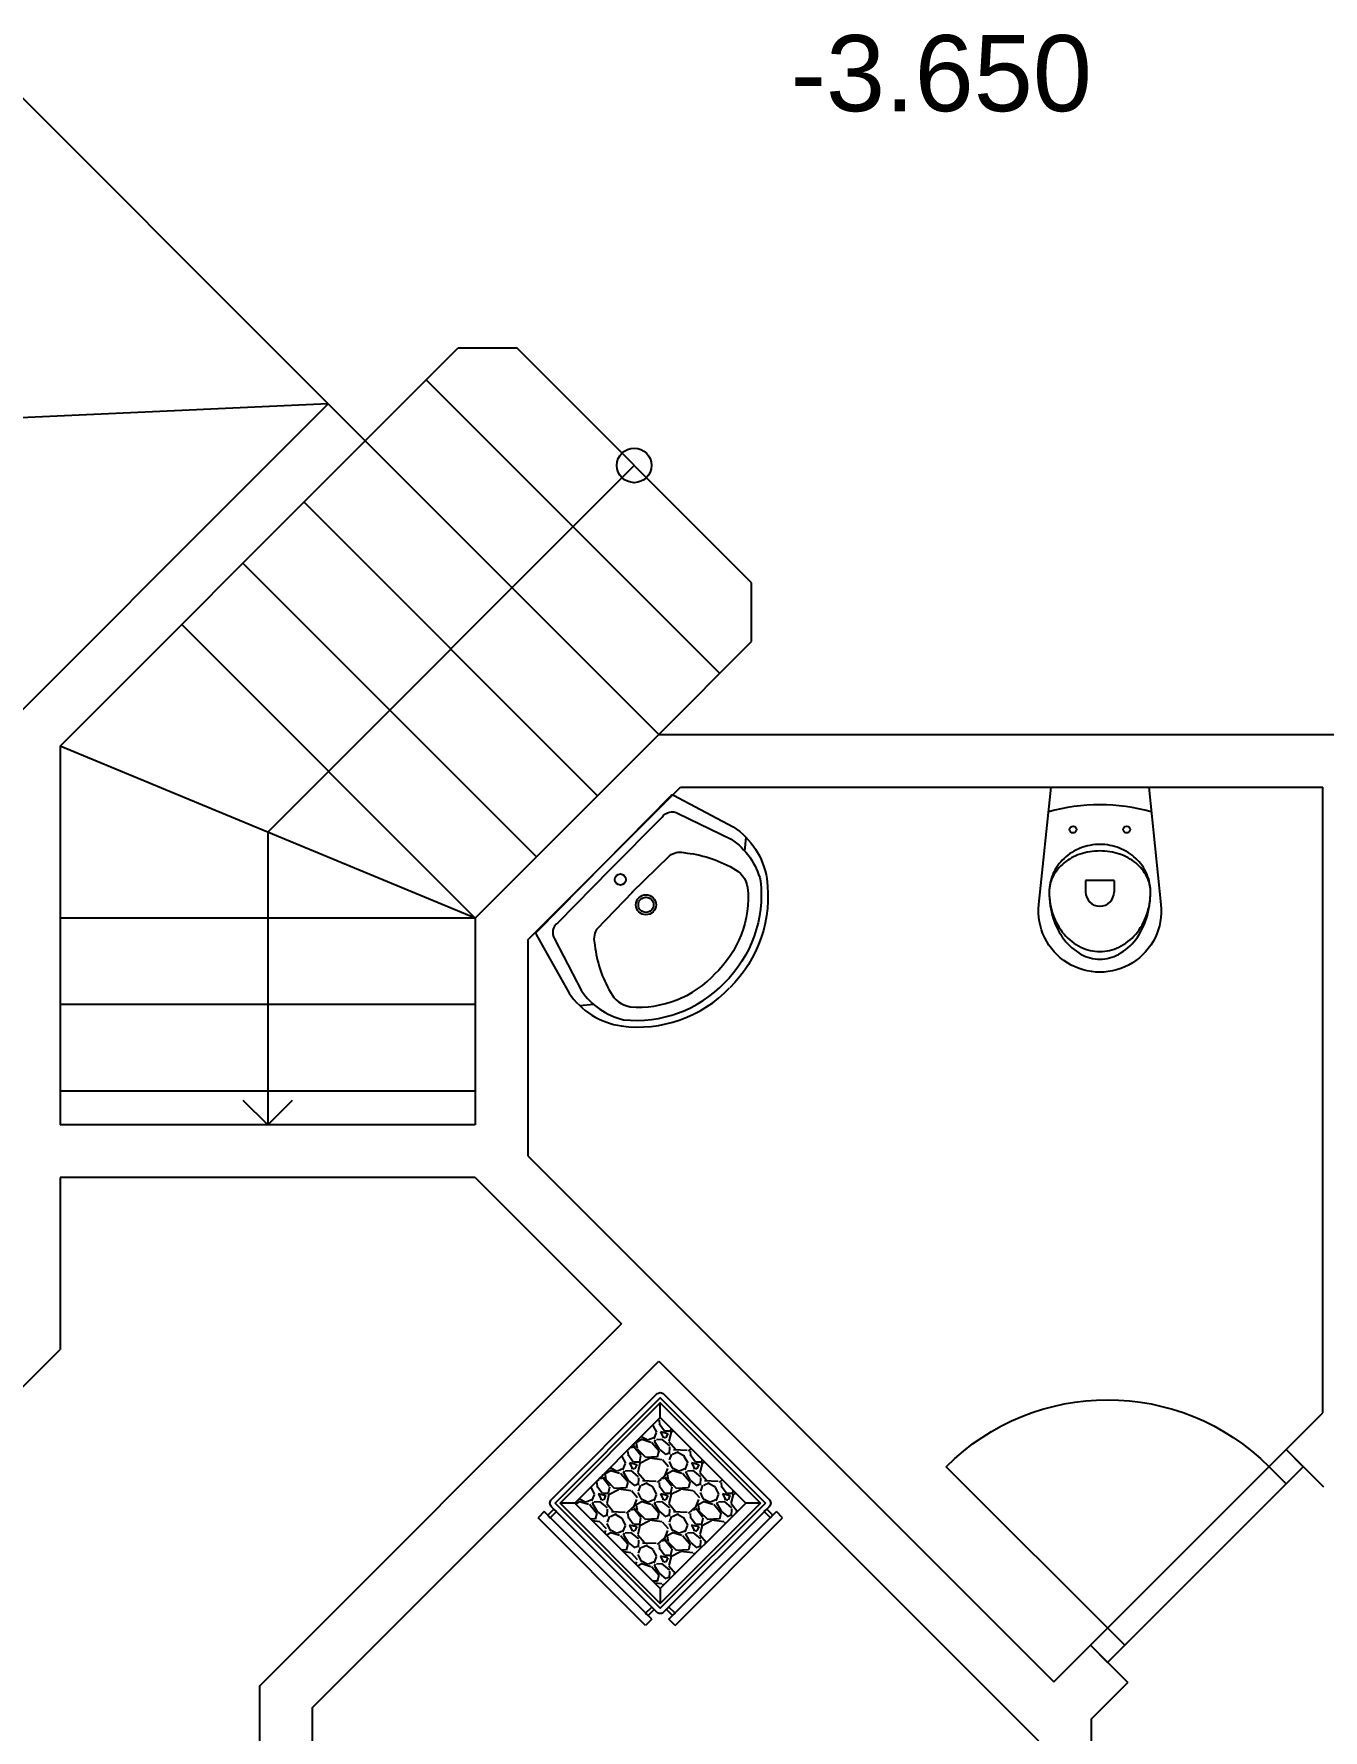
# Model space of a CAD drawing. Header units: millimetres. Extents: x -112665 to -16847, y 30630 to 100849.
# Drawn here: x -98847 to -95120, y 38698 to 43600 of the extents above; entities that cross this region are included whole.
import ezdxf

# ---------------------------------------------------------------- set-up
doc = ezdxf.new("R2010")
doc.units = ezdxf.units.MM
for name, color, linetype in [('door', 251, 'Continuous'), ('furniture _san', 36, 'Continuous'), ('Stair', 250, 'Continuous'), ('wall', 5, 'Continuous')]:
    doc.layers.add(name, color=color, linetype=linetype)
doc.layers.add('txt', color=7, linetype='Continuous', lineweight=13)
doc.styles.get("Standard").update_dxf_attribs({"font": 'arial.ttf'})

# ---------------------------------------------------------------- blocks, each defined once
blk = doc.blocks.new('Door80')
for points in [[(-70, 0), (-70, 730)], [(-730, 70), (-730, 0)]]:
    blk.add_lwpolyline(points)
blk.add_lwpolyline([(-800, 0), (-800, 70), (0, 70), (0, 0)], close=True)
blk.add_arc((-70, 70), 660, 90, 180)
blk = doc.blocks.new('v1')
at = {"color": 0}
for p, q in [((41.2, -270), (-41.2, -270)), ((-41.2, -270), (-41.2, -303.2)), ((41.2, -270), (41.2, -303.2))]:
    blk.add_line(p, q, dxfattribs=at)
blk.add_lwpolyline([(-141.2, 0), (141.2, 0), (176.5, -339.1, -1.109549), (-176.5, -339.1), (-141.2, 0)], format="xyb", dxfattribs=at)
for centre in [(-77.5, -122.6), (77.5, -122.6)]:
    blk.add_circle(centre, 9.95, dxfattribs=at)
for centre, radius, start, end in [((0, -614.9), 563.7, 74.7124, 105.2876), ((-3.5, -312.6), 146.3, 111.2448, 133.1854), ((-3.5, -312.6), 146.3, 111.2448, 133.1854), ((-10.2, -334.7), 148.5, 108.5391, 128.9942), ((0, -365), 180.5, 90, 108.5391), ((0, -321.5), 155.9, 90, 111.2448), ((0, -321.5), 155.9, 90, 111.2448), ((0, -321.5), 155.9, 68.7552, 90), ((0, -321.5), 155.9, 68.7552, 90), ((0, -365), 180.5, 71.4609, 90), ((3.5, -312.6), 146.3, 46.8146, 68.7552), ((3.5, -312.6), 146.3, 46.8146, 68.7552), ((10.2, -334.7), 148.5, 51.0058, 71.4609), ((-25.7, -315.4), 123.7, 128.9942, 152.905), ((-8.9, -306.8), 138.4, 133.1854, 156.1873), ((-8.9, -306.8), 138.4, 133.1854, 156.1873), ((8.9, -306.8), 138.4, 23.8127, 46.8146), ((8.9, -306.8), 138.4, 23.8127, 46.8146), ((25.7, -315.4), 123.7, 27.095, 51.0058), ((-17.2, -303.1), 129.3, 156.1873, 180), ((-17.2, -303.1), 129.3, 156.1873, 180), ((-49.8, -303.1), 96.8, 152.905, 180), ((17.2, -303.1), 129.3, 0, 23.8127), ((17.2, -303.1), 129.3, 0, 23.8127), ((49.8, -303.1), 96.8, 0, 27.095), ((109.3, -303.1), 255.8, 180, 197.3785), ((55.2, -303.1), 201.8, 180, 199.4203), ((55.2, -303.1), 201.8, 180, 199.4203), ((0, -303.2), 41.2, 180, 0), ((-109.3, -303.1), 255.8, 342.6215, 0), ((-55.2, -303.1), 201.8, 340.5797, 0), ((-55.2, -303.1), 201.8, 340.5797, 0), ((28.2, -312.7), 173.1, 199.4203, 220.4025), ((28.2, -312.7), 173.1, 199.4203, 220.4025), ((55.7, -319.9), 199.6, 197.3785, 217.0738), ((-28.2, -312.7), 173.1, 319.5975, 340.5797), ((-28.2, -312.7), 173.1, 319.5975, 340.5797), ((-55.7, -319.9), 199.6, 322.9262, 342.6215), ((11, -327.3), 150.5, 220.4025, 244.0498), ((11, -327.3), 150.5, 220.4025, 244.0498), ((21.6, -345.6), 157, 217.0738, 241.268), ((-21.6, -345.6), 157, 298.732, 322.9262), ((-11, -327.3), 150.5, 295.9502, 319.5975), ((-11, -327.3), 150.5, 295.9502, 319.5975), ((0, -349.9), 125.4, 244.0498, 270), ((0, -349.9), 125.4, 244.0498, 270), ((0, -385.1), 112, 241.268, 270), ((0, -349.9), 125.4, 270, 295.9502), ((0, -349.9), 125.4, 270, 295.9502), ((0, -385.1), 112, 270, 298.732)]:
    blk.add_arc(centre, radius, start, end, dxfattribs=at)
blk = doc.blocks.new('wash b1')
at = {"color": 0}
for p, q in [((-311.2, -264.2), (-342.2, -239.1)), ((311.4, -264.2), (342.4, -239.1))]:
    blk.add_line(p, q, dxfattribs=at)
for points in [[(0, 0), (-279, 0, 0.349334), (-283.9, -3.9), (-337.6, -191.1, 0.210862), (-299.3, -365.2, 0.238221), (-1, -511, -0.006376)], [(-2.8, 0), (276.2, 0, -0.349334), (281.1, -3.9), (337.7, -191.1, -0.210862), (299.4, -365.2, -0.236938), (-0.8, -511, 0.006376)], [(0, -25), (-216, -25, 0.390337), (-256, -51), (-308.3, -212.2, 0.183446), (-282, -357, 0.232242), (0, -490, 0.646667)], [(-2.8, -25), (213.2, -25, -0.390337), (253.2, -51), (308.4, -212.2, -0.183446), (282.2, -357, -0.230237), (-2.8, -490, -0.646667)], [(0, -116), (-151.4, -118.6, 0.204561), (-187, -147, 0.107345), (-251.6, -274.4, 0.24654), (-242, -344, 0.234802), (1, -452, 0.791678)], [(-2.8, -116), (148.6, -118.6, -0.218686), (184.2, -142, -0.103144), (251.8, -274.4, -0.24654), (242.2, -344, -0.232404), (-3.8, -452, -0.791678)]]:
    blk.add_lwpolyline(points, format="xyb", dxfattribs=at)
for centre, radius in [((0, -66), 16), ((0, -170), 29), ((0, -170), 22)]:
    blk.add_circle(centre, radius, dxfattribs=at)

msp = doc.modelspace()

# ---------------------------------------------------------------- hatches: boundary and pattern name
at = {"layer": 'furniture _san'}
h = msp.add_hatch(dxfattribs=at)
h.set_pattern_fill('GRAVEL', color=256, scale=5, angle=135, style=0)
h.set_pattern_definition([(3.0128, (-81065.254, 24988.342), (1526.645144, 89.802944), [17.08605, -1691.525]), (319.9697, (-81048.1914, 24989.24), (-1167.4344052, 987.8305503), [29.32025, -2902.7]), (267.5104, (-81025.741, 24970.381), (89.8041796, 1885.854097), [20.6741, -2046.735]), (42.2737, (-80968.267, 24957.809), (-1885.8528175, -1706.248475), [26.70025, -2643.32]), (67.8337, (-80948.5106, 24975.7695), (-628.6172664, -1526.645428), [26.1817, -2591.99]), (132.2737, (-80938.632, 25000.016), (1706.248475, -1885.8528175), [26.70025, -2643.32]), (172.6942, (-80956.593, 25019.7727), (2065.45884485, -269.4092217), [35.3097, -3495.655]), (207.2553, (-80991.616, 25024.263), (-2604.2761055, -1347.0377337), [33.336, -3300.265]), (256.4296, (-81021.2506, 25008.9964), (-449.0112478, -1885.8525973), [26.79065, -2652.275]), (310.2364, (-81027.537, 24982.954), (-898.025679, 1077.629116), [30.58565, -1498.695]), (357.3974, (-81007.7802, 24959.605), (2065.4576551, -89.8038788), [39.5539, -3915.84]), (273.8141, (-81056.274, 25047.612), (89.8029896, -1167.4320665), [13.50025, -1336.53]), (306.4692, (-81055.3756, 25034.141), (-987.8259387, 1347.0370886), [25.6841, -2542.73]), (360, (-81040.11, 25013.49), (89.8025, 89.8025), [17.96045, -161.6445]), (338.1986, (-81044.6, 24996.424), (-628.62023, 269.40841), [9.67205, -957.53]), (66.8014, (-81035.62, 24992.832), (-179.605233, -359.210481), [13.6783, -670.24]), (165.9638, (-81030.23, 25005.404), (-449.012662, 89.802137), [22.216, -718.315]), (296.5651, (-81051.783, 25010.792), (-89.80278, 269.40763), [16.06435, -385.545]), (151.3895, (-80983.5336, 24940.7465), (-1167.4332308, 628.6189843), [22.5044, -2227.94]), (205.3462, (-81003.29, 24951.523), (1347.0360203, 628.6175325), [18.87995, -1869.11]), (68.1986, (-81069.744, 24992.832), (-269.40841, -628.62023), [19.344, -947.86]), (118.6105, (-81062.56, 25010.7925), (628.6189843, -1167.4332308), [22.5044, -2227.94]), (114.444, (-80927.856, 24996.424), (269.408459, -628.618268), [21.70175, -1063.385]), (69.7751, (-80936.836, 25016.181), (-538.815955, -1436.8394743), [18.1836, -1800.18]), (201.8014, (-80980.84, 25083.533), (-628.62023, -269.40841), [19.344, -947.86]), (152.354, (-80998.8, 25076.348), (1526.6430618, -808.2236557), [21.28915, -2107.62]), (204.444, (-80936.836, 25039.53), (628.618268, 269.408459), [10.8509, -1074.24]), (236.3099, (-80975.451, 25078.144), (-269.406976, -449.011212), [6.47575, -641.1]), (300.9638, (-80979.043, 25072.756), (-179.605467, 359.21028), [26.1817, -497.4525]), (321.009, (-80965.573, 25050.3056), (-987.8266394, 808.2219364), [24.26335, -2402.07]), (78.6901, (-81022.15, 25013.487), (-89.802357, -269.40754), [18.3162, -439.589]), (128.1572, (-81018.5565, 25031.447), (-1347.0382451, 1706.2500987), [31.97785, -3165.8]), (195.9454, (-81038.313, 25056.592), (987.825839, 269.4070205), [13.0754, -1294.47]), (225, (-81050.89, 25053), (-2e-10, -179.6051), [7.62, -119.38]), (255.2564, (-80966.471, 25045.815), (269.408128, 987.827095), [17.64335, -1746.695]), (183.0128, (-80970.961, 25028.753), (-1526.645144, -89.802944), [34.17215, -1674.44]), (135, (-81005.09, 25026.96), (-179.6051, 2e-10), [33.02, -93.98]), (100.3048, (-81028.435, 25050.3056), (269.406068, -1526.6420444), [20.0805, -1987.965]), (29.0546, (-81032.027, 25070.062), (449.013891, 269.40831), [18.49145, -906.085]), (342.646, (-81015.8625, 25079.0424), (2604.2742406, -808.2218868), [30.10725, -2980.625]), (310.4261, (-80987.1257, 25070.062), (1077.6314379, -1257.2356913), [31.85145, -3153.29]), (310.4261, (-80987.1257, 25070.062), (1077.6314379, -1257.2356913), [31.85145, -3153.29])])
h.paths.add_polyline_path([(-96788.8, 39353.9), (-97036.3, 39601.4), (-97283.7, 39353.9), (-97036.3, 39106.4)])

# ---------------------------------------------------------------- linework, layer by layer
for p, q in [((-97036.3, 39601.4), (-97036.3, 39643.8)), ((-97283.7, 39353.9), (-97326.2, 39353.9)), ((-96746.3, 39353.9), (-96788.8, 39353.9)), ((-97036.3, 39106.4), (-97036.3, 39064))]:
    msp.add_line(p, q, dxfattribs=at)
at = {"layer": 'furniture _san', "flags": 128}
msp.add_lwpolyline([(-96721.6, 39343.3), (-97025.7, 39039.2, -0.414214), (-97046.9, 39039.2), (-97350.9, 39343.3, -0.414214), (-97350.9, 39364.5), (-97046.9, 39668.6, -0.414214), (-97025.7, 39668.6), (-96721.6, 39364.5, -0.414214)], format="xyb", close=True, dxfattribs=at)
for points in [[(-96732.2, 39353.9), (-97036.3, 39049.9), (-97340.3, 39353.9), (-97036.3, 39658)], [(-96746.3, 39353.9), (-97036.3, 39064), (-97326.2, 39353.9), (-97036.3, 39643.8)], [(-96788.8, 39353.9), (-97036.3, 39106.4), (-97283.7, 39353.9), (-97036.3, 39601.4)], [(-97343.8, 39336.2), (-97361.5, 39318.6), (-97354.5, 39311.5), (-97336.8, 39329.2)], [(-96728.7, 39336.2), (-96711, 39318.6), (-96718.1, 39311.5), (-96735.7, 39329.2)], [(-97053.9, 39046.3), (-97071.6, 39028.6), (-97078.7, 39035.7), (-97061, 39053.4)], [(-97018.6, 39046.3), (-97000.9, 39028.6), (-96993.8, 39035.7), (-97011.5, 39053.4)]]:
    msp.add_lwpolyline(points, close=True, dxfattribs=at)
for points in [[(-97372.1, 39329.2), (-97389.8, 39311.5)], [(-97061, 39018), (-97372.1, 39329.2)], [(-97011.5, 39018), (-96700.4, 39329.2)], [(-96682.7, 39311.5), (-96700.4, 39329.2)], [(-97078.7, 39000.4), (-97389.8, 39311.5)], [(-96993.8, 39000.4), (-96682.7, 39311.5)], [(-97061, 39018), (-97078.7, 39000.4)], [(-96993.8, 39000.4), (-97011.5, 39018)]]:
    msp.add_lwpolyline(points, dxfattribs=at)
at = {"layer": 'Stair'}
for points in [[(-97997.1, 42530.9), (-99037.6, 43571.4)], [(-97889.6, 42423.4), (-97620.9, 42692.1)], [(-97620.9, 42692.1), (-97451.2, 42692.1)], [(-96772.4, 42013.3), (-97451.2, 42692.1)], [(-96864.3, 41751.6), (-97712.9, 42600.2)], [(-97997.1, 42530.9), (-100178.1, 42430.9)], [(-97041.1, 41574.9), (-97889.6, 42423.4)], [(-97111.8, 42352.7), (-98171.4, 41293)], [(-97217.9, 41398.1), (-98066.4, 42246.6)], [(-97394.7, 41221.3), (-98243.2, 42069.8)], [(-96772.4, 41843.6), (-96772.4, 42013.3)], [(-97571.4, 41044.5), (-98420, 41893)], [(-97041.1, 41574.9), (-96772.4, 41843.6)], [(-97571.4, 41044.5), (-98771.4, 41541.6)], [(-98171.4, 41293), (-98171.4, 40446.5)], [(-97571.4, 41044.5), (-98771.4, 41044.5)], [(-97571.4, 40794.5), (-98771.4, 40794.5)], [(-97571.4, 40544.5), (-98771.4, 40544.5)], [(-98100.7, 40517.2), (-98171.4, 40446.5), (-98242.1, 40517.2)]]:
    msp.add_lwpolyline(points, dxfattribs=at)
msp.add_circle((-97111.8, 42352.7), 50, dxfattribs=at)
at = {"layer": 'wall'}
for p, q in [((-95120.8, 39614.5), (-95120.8, 41422.9)), ((-95226.9, 39508.4), (-95120.8, 39614.5)), ((-95226.9, 39508.4), (-95119.4, 39401))]:
    msp.add_line(p, q, dxfattribs=at)
for points in [[(-99137.6, 41390.3), (-97997.1, 42530.9)], [(-97997.1, 42530.9), (-97889.6, 42423.4)], [(-98771.4, 41541.6), (-97889.6, 42423.4)], [(-97571.4, 41044.5), (-97041.1, 41574.9)], [(-97041.1, 41574.9), (-93804.1, 41574.9)], [(-98771.4, 41541.6), (-98771.4, 40446.5)], [(-97419.4, 40981.6), (-96978.1, 41422.9)], [(-96978.1, 41422.9), (-95120.8, 41422.9)], [(-97571.4, 41044.5), (-97571.4, 40446.5)], [(-97419.4, 40981.6), (-97419.4, 40357.5)], [(-97571.4, 40446.5), (-98771.4, 40446.5)], [(-97419.4, 40357.5), (-95898.6, 38836.7)], [(-97571.4, 40294.5), (-98771.4, 40294.5)], [(-98771.4, 40294.5), (-98771.4, 39797.5)], [(-97571.4, 40294.5), (-97148.6, 39871.7)], [(-98195.1, 38825.1), (-97148.6, 39871.7)], [(-99240.2, 39328.7), (-98771.4, 39797.5)], [(-98043.1, 38762.1), (-97041.1, 39764.2)], [(-97041.1, 39764.2), (-95943.1, 38666.2)], [(-95898.6, 38836.7), (-95792.6, 38942.7)], [(-95792.6, 38942.7), (-95685.1, 38835.3)], [(-98195.1, 38825.1), (-98195.1, 36530.9)], [(-95791.1, 38729.2), (-95685.1, 38835.3)], [(-98043.1, 38762.1), (-98043.1, 34770.9)], [(-95791.1, 38729.2), (-95791.1, 38380.9)]]:
    msp.add_lwpolyline(points, dxfattribs=at)

# ---------------------------------------------------------------- block references
at = {"layer": 'door', "xscale": -1, "rotation": 44.99999999970512}
msp.add_blockref('Door80', (-95743.1, 38893.2), dxfattribs=at)
at = {"layer": 'furniture _san', "rotation": 45.37161397333821}
msp.add_blockref('wash b1', (-97198.8, 41202.2), dxfattribs=at)
at = {"layer": 'furniture _san'}
msp.add_blockref('v1', (-95765.5, 41422.9), dxfattribs=at)

# ---------------------------------------------------------------- texts
at = {"layer": 'txt', "color": 18, "true_color": 0x000000, "insert": (-96659.7, 43596.3), "char_height": 220, "width": 4000, "attachment_point": 1}
msp.add_mtext('-3.650', dxfattribs=at)

doc.saveas('drawing.dxf')
